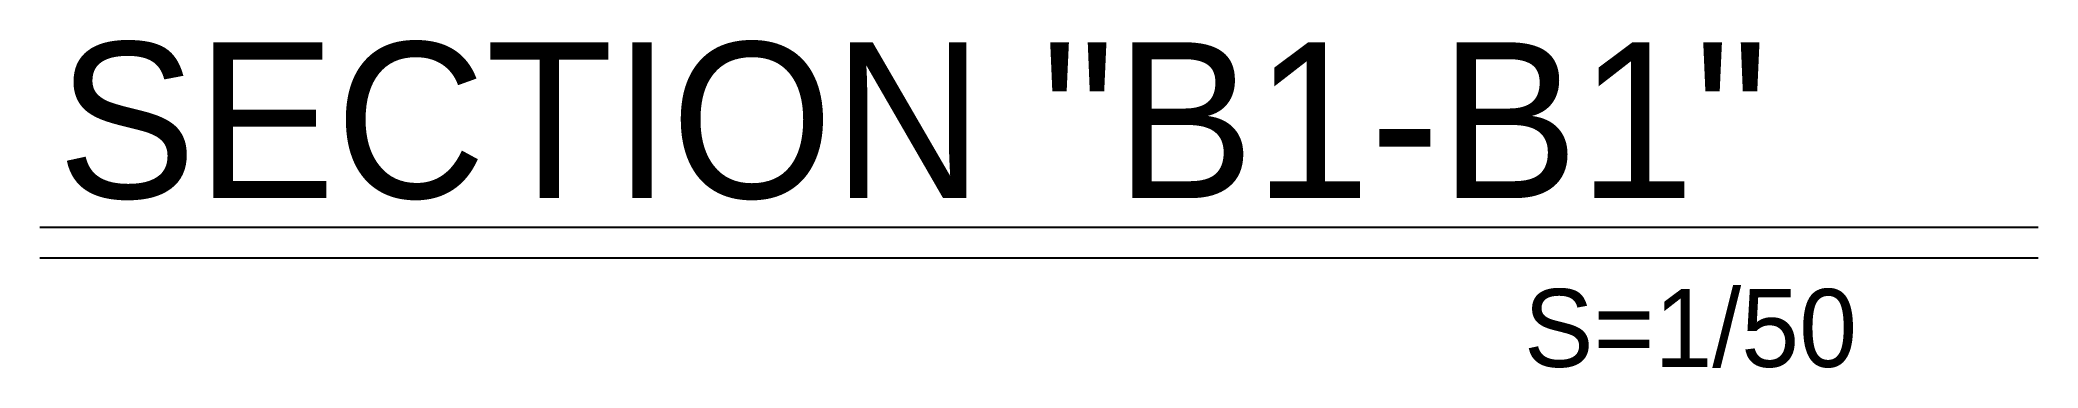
# Model space of a CAD drawing. Extents: x 356010.5 to 356074.7, y 204500.4 to 204511.
import ezdxf

# ---------------------------------------------------------------- set-up
doc = ezdxf.new("R2010")
doc.units = 0
doc.header["$LTSCALE"] = 5000
doc.layers.get('0').update_dxf_attribs({"linetype": 'CONTINUOUS'})
doc.styles.get("Standard").update_dxf_attribs({"font": 'txt', "height": 0.2})

msp = doc.modelspace()

# ---------------------------------------------------------------- linework, layer by layer
at = {"color": 0}
for p, q in [((356010.534, 204504.966), (356074.653, 204504.966)), ((356010.534, 204503.983), (356074.653, 204503.983))]:
    msp.add_line(p, q, dxfattribs=at)

# ---------------------------------------------------------------- texts
for s, height, p in [('SECTION "B1-B1"', 5, (356011.092, 204505.901)), ('S=1/50', 2.5, (356058.157, 204500.485))]:
    msp.add_text(s, height=height, dxfattribs=at).set_placement(p)

doc.saveas('drawing.dxf')
